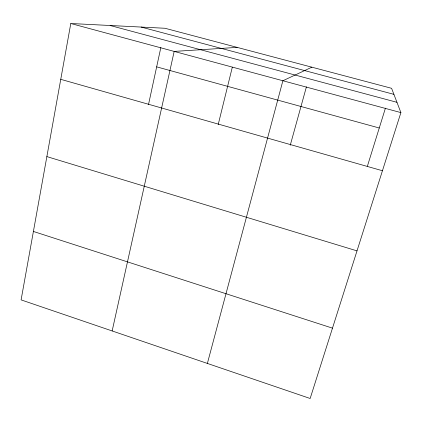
<?xml version="1.0" encoding="UTF-8"?>
<svg xmlns="http://www.w3.org/2000/svg" width="422" height="422" viewBox="0 0 422 422"><rect width="100%" height="100%" fill="white"/><g stroke="black" fill="none" stroke-linecap="round" stroke-linejoin="round"><path stroke-width="0.63" d="M70.79 23.511L21.1 299.889L310.154 398.489L400.9 112.6L391.595 88.309L165.013 28.269L70.79 23.511L400.9 112.6M148.512 104.524L160.84 47.559M112.152 330.948L174.175 51.41L237.185 47.391M218.211 124.537L232.316 67.188M207.376 363.432L282.882 80.75L311.869 67.182M290.252 145.215L306.425 86.837M367.398 166.184L385.428 108.153M141.17 27.066L393.905 94.343M110.11 25.494L396.96 102.314M156.662 66.855L379.262 127.998M60.757 79.336L382.448 170.736M46.863 156.599L357.007 250.874M33.407 231.451L332.478 328.147"/></g></svg>
